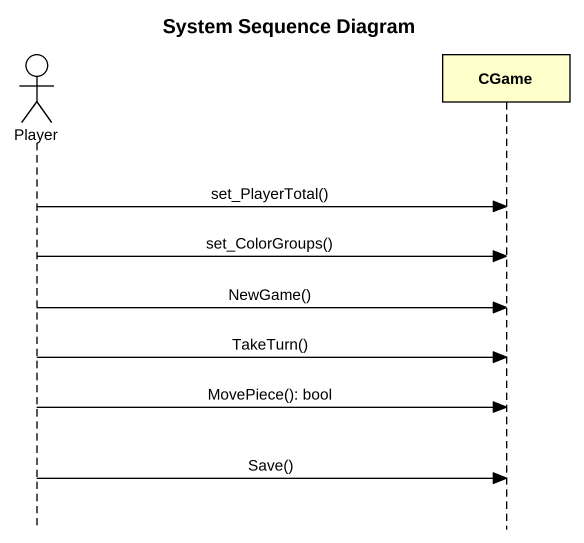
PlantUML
@startuml
title System Sequence Diagram
hide footbox
actor Player
participant CGame

Player -> CGame : set_PlayerTotal()
Player -> CGame : set_ColorGroups()
Player -> CGame : NewGame()
Player -> CGame : TakeTurn()
Player -> CGame : MovePiece(): bool
Player -> CGame : Save()
@enduml
